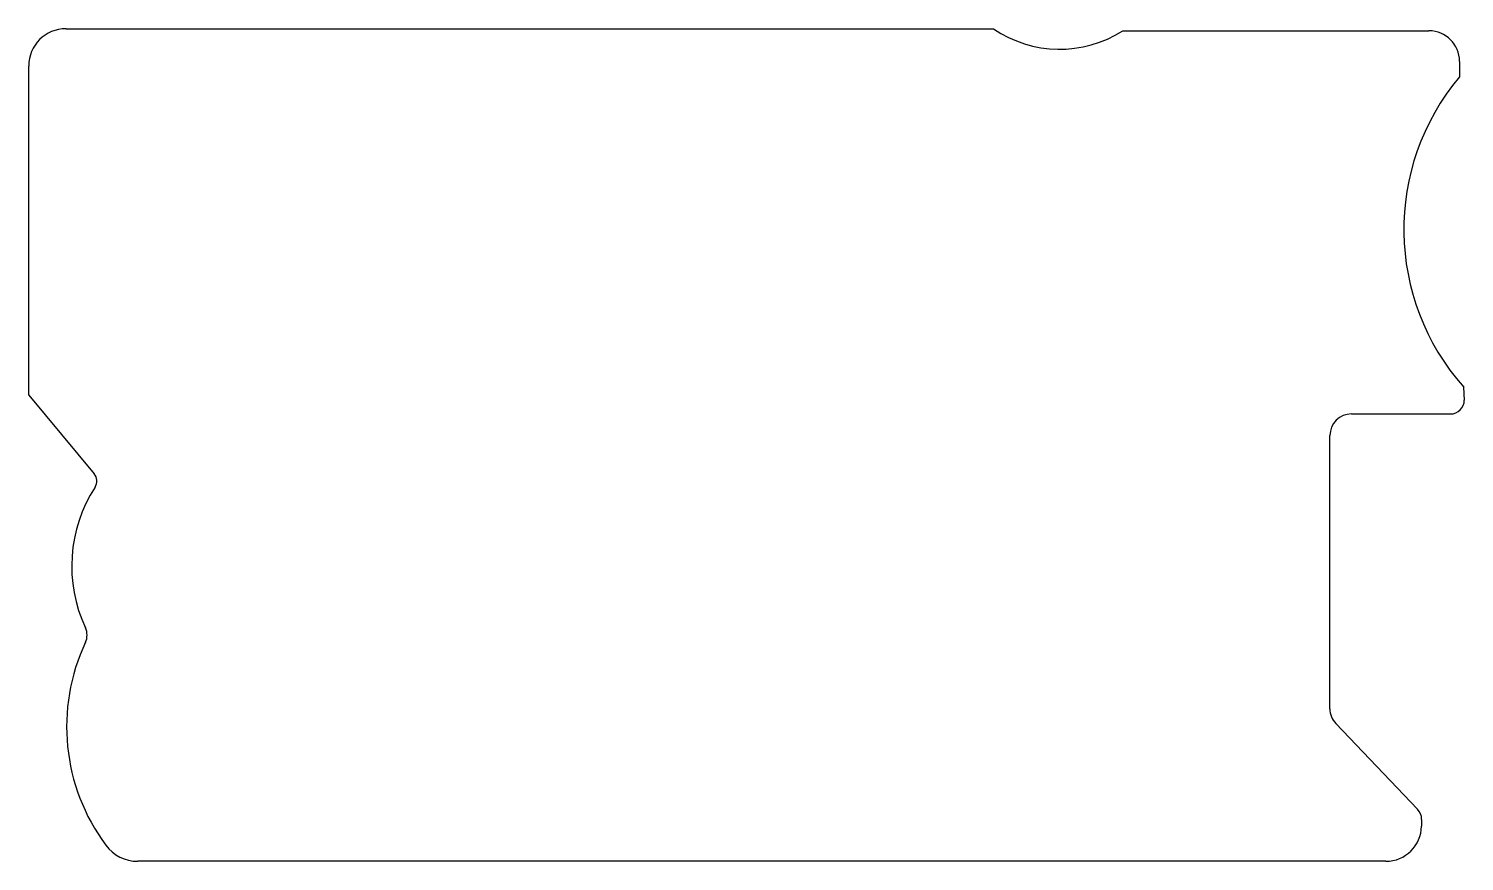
# Model space of a CAD drawing. Header units: millimetres. Extents: x 406 to 594, y -54 to 55.
import ezdxf

# ---------------------------------------------------------------- set-up
doc = ezdxf.new("R2010")
doc.units = ezdxf.units.MM
doc.layers.add('Sketch', color=7, linetype='CONTINUOUS')

msp = doc.modelspace()

# ---------------------------------------------------------------- linework, layer by layer
at = {"layer": 'Sketch'}
for p, q in [((410.984, 54.7283), (532.426, 54.7283)), ((549.34, 54.4631), (589.445, 54.4631)), ((406.097, 6.73396), (406.097, 49.8407)), ((593.446, 50.4504), (593.446, 48.4179)), ((593.987, 7.8114), (594.069, 6.08814)), ((406.097, 6.73396), (414.682, -3.55576)), ((579.288, 4.28428), (592.266, 4.28428)), ((576.473, -34.3297), (576.473, 1.46836)), ((577.24, -36.2436), (587.951, -47.4535)), ((588.479, -48.8004), (588.466, -49.6909)), ((583.804, -54.2856), (420.385, -54.2856))]:
    msp.add_line(p, q, dxfattribs=at)
for centre, radius, start, end in [((410.984, 49.8407), 4.88762, 90, 180), ((541.082, 67.307), 15.2692, -124.534, -57.2631), ((589.433, 50.4504), 4.01265, 0, 89.8365), ((617.189, 28.4278), 31.0375, 139.904, -138.376), ((592.266, 6.08736), 1.80308, -90, 0.0247337), ((579.288, 1.46836), 2.81593, 90, 180), ((413.559, -4.49227), 1.46186, -32.9431, 39.8388), ((430.76, -15.6382), 19.0343, 147.057, -154.843), ((411.541, -24.6643), 2.19816, -25.185, 25.1575), ((437.062, -36.6652), 26.0034, 154.815, -143.375), ((579.243, -34.3297), 2.7704, 180, -136.304), ((586.57, -48.7726), 1.90944, -0.833384, 43.6955), ((583.804, -49.623), 4.66258, -90, -0.833384), ((420.385, -49.0616), 5.22406, -143.375, -90)]:
    msp.add_arc(centre, radius, start, end, dxfattribs=at)

doc.saveas('drawing.dxf')
